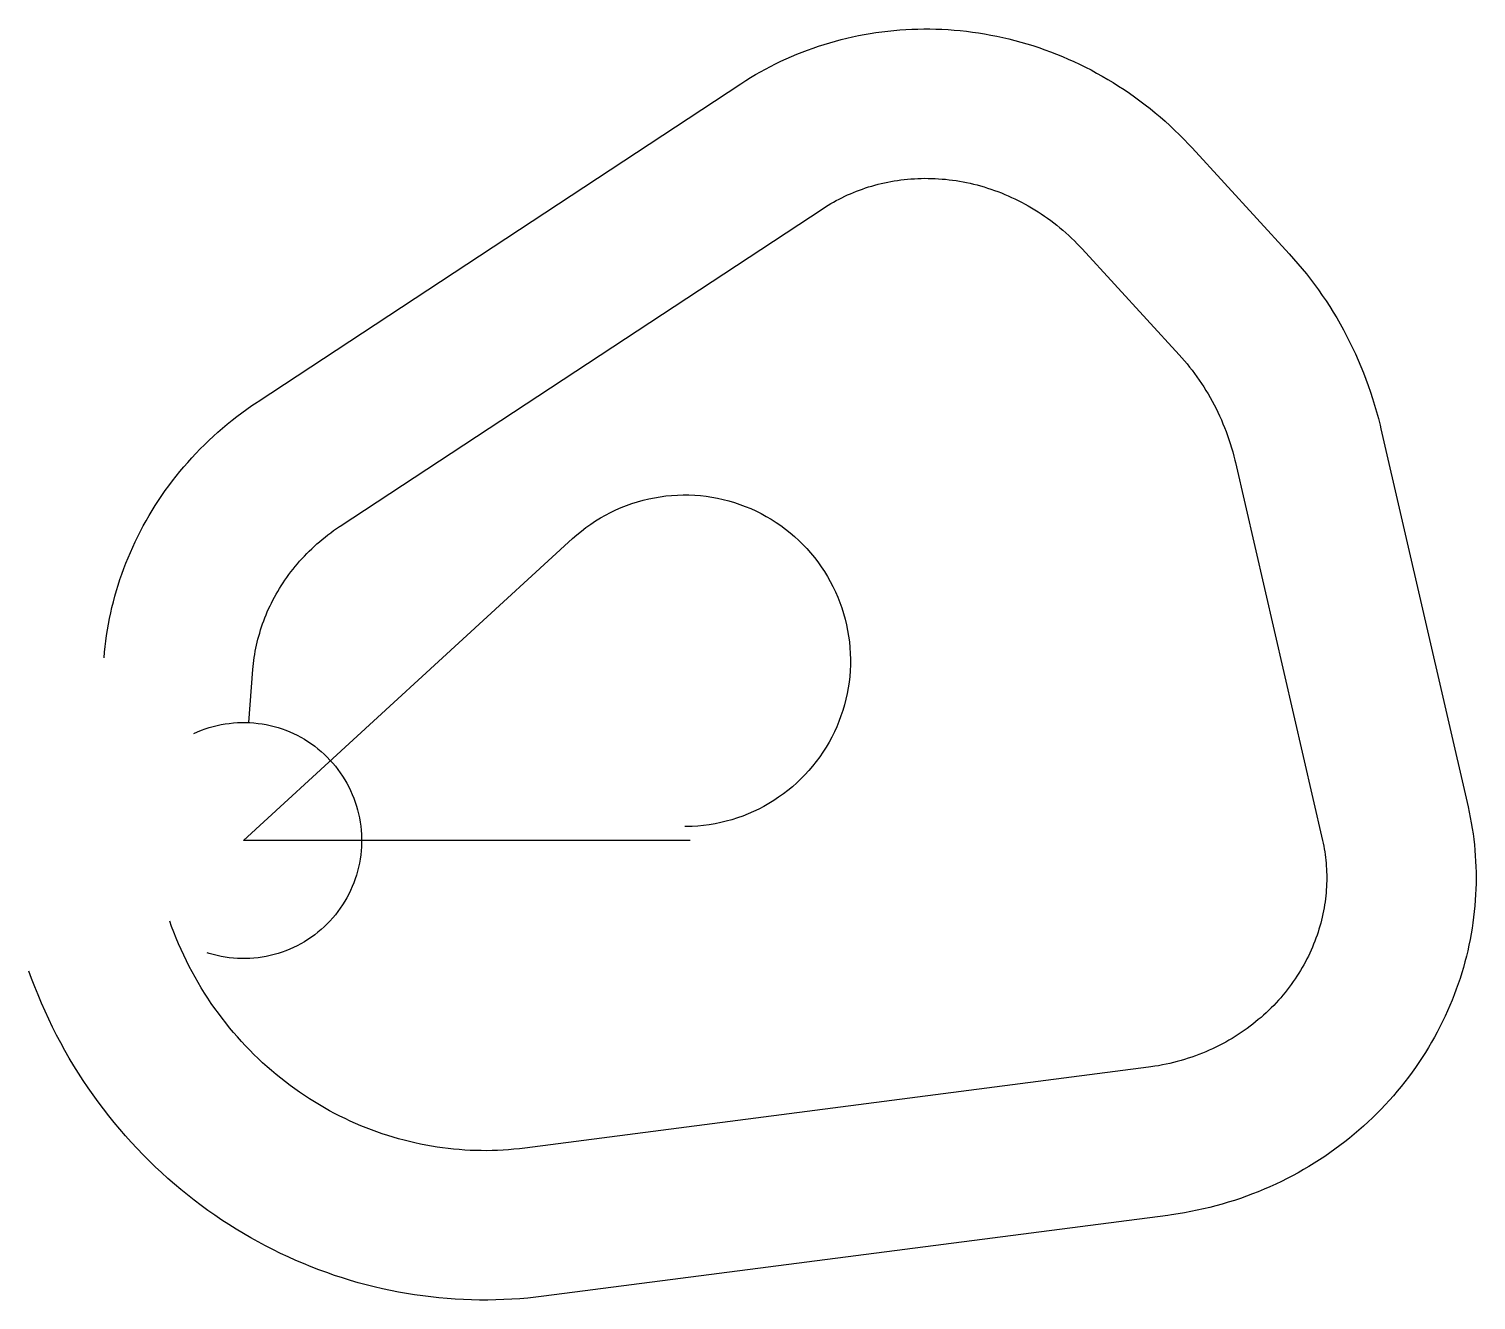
# Model space of a CAD drawing. Header units: metres. Extents: x -6614 to 37962, y -14149 to 24989.
import ezdxf

# ---------------------------------------------------------------- set-up
doc = ezdxf.new("R2010")
doc.units = ezdxf.units.M

msp = doc.modelspace()

# ---------------------------------------------------------------- linework, layer by layer
at = {"layer": 'Boundry', "color": 1}
for p, q in [((446, 13522), (15318, 23304)), ((29216, 21326), (32207, 18066)), ((2974, 9679), (17846, 19461)), ((25826, 18215), (28818, 14956)), ((35031, 12673), (37715, 1034)), ((30549, 11639), (33233, 0)), ((156, 3632), (284, 5264)), ((27874, -6980), (8657, -9470)), ((28466, -11542), (9249, -14032))]:
    msp.add_line(p, q, dxfattribs=at)
at = {"layer": 'NorminalTrack', "color": 1}
msp.add_lwpolyline([(13753, 0), (0, 0), (10133, 9299), (10133, 9299), (10266, 9417), (10404, 9530), (10545, 9639), (10690, 9742), (10838, 9841), (10990, 9934), (11145, 10022), (11303, 10104), (11464, 10181), (11628, 10252), (11793, 10318), (11961, 10377), (12131, 10431), (12303, 10479), (12476, 10521), (12651, 10556), (12827, 10586), (13003, 10609), (13181, 10626), (13359, 10637), (13537, 10642), (13715, 10641), (13893, 10633), (14071, 10619), (14248, 10599), (14424, 10573), (14599, 10541), (14773, 10502), (14946, 10458), (15117, 10407), (15286, 10351), (15453, 10289), (15618, 10220), (15780, 10147), (15939, 10067), (16096, 9982), (16250, 9892), (16400, 9796), (16547, 9696), (16690, 9590), (16830, 9479), (16966, 9363), (17097, 9243), (17224, 9118), (17347, 8989), (17465, 8855), (17579, 8718), (17687, 8577), (17791, 8432), (17889, 8283), (17983, 8131), (18070, 7976), (18153, 7818), (18230, 7657), (18301, 7494), (18366, 7328), (18426, 7160), (18480, 6990), (18527, 6819), (18569, 6645), (18605, 6471), (18634, 6295), (18658, 6118), (18675, 5941), (18686, 5763), (18691, 5585), (18689, 5407), (18682, 5229), (18668, 5051), (18648, 4874), (18622, 4697), (18589, 4522), (18551, 4348), (18506, 4176), (18456, 4005), (18399, 3836), (18337, 3669), (18269, 3504), (18195, 3342), (18116, 3182), (18031, 3025), (17941, 2872), (17845, 2721), (17744, 2575), (17638, 2431), (17527, 2292), (17412, 2156), (17291, 2025), (17166, 1897), (17037, 1775), (16904, 1656), (16766, 1543), (16625, 1434), (16480, 1331), (16332, 1232), (16180, 1139), (16025, 1051), (15867, 969), (15706, 892), (15542, 821), (15377, 755), (15209, 696), (15039, 642), (14867, 594), (14694, 552), (14519, 517), (14343, 487), (14167, 464), (13989, 447), (13811, 436), (13633, 431), (13585, 431)], dxfattribs=at)
at = {"layer": 'WindSpiral', "color": 5}
for points in [[(15318, 23304), (15465, 23399), (15614, 23492), (15765, 23582), (15918, 23669), (16072, 23754), (16229, 23837), (16387, 23917), (16547, 23994), (16708, 24069), (16871, 24141), (17036, 24210), (17202, 24277), (17369, 24341), (17538, 24401), (17708, 24460), (17880, 24515), (18053, 24567), (18227, 24616), (18402, 24663), (18579, 24706), (18756, 24747), (18935, 24784), (19114, 24819), (19295, 24850), (19476, 24878), (19658, 24903), (19841, 24925), (20024, 24944), (20209, 24959), (20393, 24972), (20579, 24981), (20764, 24987), (20951, 24989), (21137, 24989), (21324, 24985), (21511, 24978), (21699, 24968), (21886, 24954), (22074, 24937), (22261, 24917), (22449, 24893), (22636, 24866), (22824, 24836), (23011, 24803), (23197, 24766), (23384, 24725), (23570, 24682), (23756, 24635), (23941, 24585), (24125, 24531), (24309, 24475), (24493, 24414), (24675, 24351), (24857, 24284), (25038, 24214), (25218, 24141), (25397, 24064), (25574, 23985), (25751, 23901), (25927, 23815), (26101, 23726), (26274, 23633), (26446, 23537), (26616, 23438), (26785, 23336), (26953, 23231), (27119, 23122), (27283, 23011), (27445, 22896), (27606, 22779), (27765, 22658), (27922, 22535), (28077, 22408), (28231, 22279), (28382, 22147), (28531, 22012), (28678, 21874), (28823, 21733), (28966, 21589), (29106, 21443), (29216, 21326)], [(17846, 19461), (17926, 19512), (18006, 19563), (18088, 19611), (18171, 19659), (18256, 19705), (18341, 19751), (18427, 19794), (18515, 19837), (18604, 19878), (18693, 19917), (18784, 19955), (18875, 19992), (18968, 20027), (19061, 20061), (19155, 20093), (19251, 20124), (19347, 20153), (19444, 20180), (19541, 20206), (19640, 20230), (19739, 20253), (19839, 20274), (19939, 20293), (20041, 20311), (20143, 20327), (20245, 20341), (20348, 20353), (20452, 20364), (20556, 20372), (20661, 20379), (20766, 20385), (20872, 20388), (20977, 20390), (21084, 20389), (21190, 20387), (21297, 20383), (21404, 20377), (21512, 20369), (21619, 20360), (21727, 20348), (21835, 20334), (21943, 20319), (22051, 20301), (22159, 20282), (22267, 20261), (22375, 20237), (22483, 20212), (22591, 20185), (22699, 20156), (22806, 20125), (22913, 20091), (23020, 20056), (23127, 20019), (23233, 19980), (23339, 19939), (23445, 19896), (23550, 19851), (23655, 19804), (23759, 19755), (23862, 19704), (23965, 19652), (24068, 19597), (24169, 19540), (24270, 19481), (24371, 19421), (24470, 19358), (24569, 19294), (24666, 19227), (24763, 19159), (24859, 19089), (24954, 19017), (25048, 18943), (25141, 18867), (25233, 18790), (25324, 18710), (25414, 18629), (25502, 18546), (25589, 18461), (25675, 18375), (25760, 18287), (25826, 18215)], [(32207, 18066), (32343, 17915), (32477, 17761), (32608, 17605), (32737, 17446), (32863, 17285), (32986, 17122), (33107, 16955), (33225, 16787), (33341, 16616), (33453, 16443), (33563, 16268), (33670, 16090), (33774, 15911), (33875, 15729), (33972, 15545), (34067, 15360), (34159, 15172), (34247, 14983), (34333, 14791), (34415, 14598), (34494, 14403), (34570, 14206), (34642, 14008), (34711, 13808), (34776, 13607), (34838, 13405), (34897, 13200), (34952, 12995), (35004, 12788), (35031, 12673)], [(28818, 14956), (28900, 14864), (28981, 14771), (29061, 14677), (29139, 14580), (29215, 14482), (29291, 14383), (29364, 14282), (29436, 14179), (29507, 14075), (29575, 13969), (29643, 13862), (29708, 13753), (29772, 13643), (29834, 13531), (29894, 13418), (29952, 13304), (30008, 13189), (30063, 13072), (30116, 12954), (30166, 12835), (30215, 12714), (30262, 12592), (30307, 12470), (30350, 12346), (30390, 12221), (30429, 12095), (30465, 11968), (30500, 11840), (30532, 11711), (30549, 11639)], [(-4302, 5623), (-4287, 5796), (-4269, 5970), (-4248, 6143), (-4224, 6316), (-4196, 6489), (-4166, 6662), (-4132, 6835), (-4096, 7008), (-4056, 7180), (-4013, 7352), (-3968, 7523), (-3919, 7694), (-3867, 7864), (-3812, 8034), (-3753, 8203), (-3692, 8371), (-3628, 8539), (-3561, 8706), (-3490, 8872), (-3417, 9037), (-3341, 9200), (-3261, 9363), (-3179, 9525), (-3094, 9686), (-3005, 9845), (-2914, 10004), (-2820, 10160), (-2723, 10316), (-2623, 10470), (-2520, 10623), (-2414, 10774), (-2306, 10923), (-2195, 11071), (-2080, 11217), (-1964, 11362), (-1844, 11504), (-1722, 11645), (-1597, 11784), (-1469, 11921), (-1339, 12056), (-1206, 12189), (-1071, 12320), (-933, 12448), (-793, 12575), (-650, 12699), (-505, 12821), (-357, 12940), (-207, 13058), (-55, 13172), (99, 13285), (256, 13395), (415, 13502), (446, 13522)], [(284, 5264), (292, 5358), (302, 5451), (313, 5545), (326, 5638), (341, 5732), (357, 5826), (376, 5920), (396, 6014), (417, 6108), (441, 6202), (466, 6296), (493, 6389), (521, 6483), (551, 6576), (583, 6669), (617, 6762), (653, 6855), (690, 6947), (729, 7039), (770, 7131), (812, 7222), (856, 7313), (902, 7403), (950, 7493), (999, 7582), (1050, 7671), (1103, 7759), (1158, 7846), (1214, 7933), (1272, 8019), (1332, 8104), (1393, 8189), (1456, 8272), (1521, 8355), (1587, 8437), (1655, 8518), (1725, 8599), (1796, 8678), (1869, 8756), (1943, 8833), (2019, 8909), (2097, 8984), (2176, 9058), (2257, 9131), (2339, 9202), (2423, 9273), (2508, 9342), (2595, 9410), (2683, 9476), (2772, 9541), (2863, 9605), (2956, 9667), (2974, 9679)], [(-1536, 3294), (-1420, 3346), (-1303, 3393), (-1183, 3437), (-1063, 3476), (-941, 3511), (-818, 3542), (-694, 3568), (-569, 3590), (-443, 3608), (-317, 3621), (-190, 3630), (-63, 3634), (63, 3634), (190, 3630), (317, 3621), (443, 3608), (569, 3590), (694, 3568), (818, 3542), (941, 3511), (1063, 3476), (1183, 3437), (1303, 3393), (1420, 3346), (1536, 3294), (1650, 3239), (1762, 3179), (1872, 3116), (1980, 3048), (2085, 2977), (2188, 2903), (2287, 2825), (2385, 2743), (2479, 2658), (2570, 2570), (2658, 2479), (2743, 2385), (2825, 2287), (2903, 2188), (2977, 2085), (3048, 1980), (3116, 1872), (3179, 1762), (3239, 1650), (3294, 1536), (3346, 1420), (3393, 1303), (3437, 1183), (3476, 1063), (3511, 941), (3542, 818), (3568, 694), (3590, 569), (3608, 443), (3621, 317), (3630, 190), (3634, 63), (3634, -63), (3630, -190), (3621, -317), (3608, -443), (3590, -569), (3568, -694), (3542, -818), (3511, -941), (3476, -1063), (3437, -1183), (3393, -1303), (3346, -1420), (3294, -1536), (3239, -1650), (3179, -1762), (3116, -1872), (3048, -1980), (2977, -2085), (2903, -2188), (2825, -2287), (2743, -2385), (2658, -2479), (2570, -2570), (2479, -2658), (2385, -2743), (2287, -2825), (2188, -2903), (2085, -2977), (1980, -3048), (1872, -3116), (1762, -3179), (1650, -3239), (1536, -3294), (1420, -3346), (1303, -3393), (1183, -3437), (1063, -3476), (941, -3511), (818, -3542), (694, -3568), (569, -3590), (443, -3608), (317, -3621), (190, -3630), (63, -3634), (-63, -3634), (-190, -3630), (-317, -3621), (-443, -3608), (-569, -3590), (-694, -3568), (-818, -3542), (-941, -3511), (-1063, -3476), (-1123, -3457)], [(37715, 1034), (37751, 870), (37785, 706), (37815, 541), (37843, 375), (37868, 208), (37890, 40), (37909, -128), (37925, -297), (37938, -467), (37949, -637), (37956, -807), (37961, -978), (37962, -1150), (37961, -1322), (37956, -1494), (37948, -1666), (37938, -1839), (37924, -2012), (37907, -2184), (37888, -2357), (37865, -2530), (37839, -2703), (37810, -2875), (37778, -3048), (37743, -3220), (37705, -3392), (37664, -3563), (37619, -3734), (37572, -3905), (37522, -4075), (37468, -4244), (37412, -4413), (37352, -4582), (37289, -4749), (37224, -4916), (37155, -5082), (37083, -5246), (37008, -5410), (36930, -5573), (36850, -5735), (36766, -5896), (36679, -6056), (36590, -6214), (36497, -6371), (36402, -6527), (36303, -6681), (36202, -6834), (36098, -6985), (35991, -7135), (35881, -7283), (35769, -7430), (35653, -7575), (35535, -7718), (35415, -7859), (35291, -7999), (35165, -8136), (35036, -8272), (34905, -8405), (34771, -8536), (34635, -8666), (34496, -8793), (34355, -8918), (34211, -9041), (34065, -9161), (33917, -9279), (33766, -9395), (33613, -9508), (33458, -9618), (33300, -9727), (33140, -9832), (32979, -9935), (32815, -10036), (32649, -10133), (32481, -10228), (32311, -10320), (32140, -10410), (31966, -10496), (31791, -10580), (31614, -10660), (31435, -10738), (31255, -10813), (31073, -10884), (30889, -10953), (30704, -11018), (30517, -11081), (30330, -11140), (30140, -11196), (29950, -11249), (29758, -11298), (29565, -11344), (29371, -11387), (29176, -11427), (28980, -11463), (28783, -11496), (28585, -11526), (28466, -11542)], [(33233, 0), (33251, -85), (33269, -171), (33285, -257), (33299, -344), (33312, -431), (33324, -519), (33334, -608), (33343, -697), (33350, -786), (33355, -876), (33359, -967), (33361, -1057), (33362, -1149), (33361, -1240), (33359, -1332), (33355, -1424), (33349, -1517), (33342, -1609), (33333, -1702), (33322, -1795), (33310, -1888), (33296, -1982), (33280, -2075), (33263, -2169), (33244, -2262), (33223, -2356), (33201, -2449), (33176, -2542), (33151, -2636), (33123, -2729), (33094, -2822), (33063, -2915), (33030, -3007), (32995, -3099), (32959, -3191), (32921, -3283), (32881, -3374), (32840, -3465), (32797, -3556), (32752, -3646), (32705, -3735), (32657, -3824), (32606, -3913), (32555, -4001), (32501, -4088), (32446, -4175), (32389, -4261), (32330, -4346), (32270, -4430), (32208, -4514), (32145, -4597), (32079, -4679), (32012, -4760), (31944, -4840), (31874, -4920), (31802, -4998), (31728, -5075), (31653, -5151), (31577, -5227), (31499, -5301), (31419, -5374), (31338, -5445), (31255, -5516), (31171, -5585), (31086, -5653), (30999, -5720), (30910, -5786), (30820, -5850), (30729, -5912), (30636, -5974), (30542, -6034), (30447, -6092), (30350, -6149), (30252, -6204), (30153, -6258), (30052, -6310), (29951, -6361), (29848, -6410), (29744, -6457), (29639, -6503), (29533, -6547), (29425, -6589), (29317, -6630), (29208, -6668), (29097, -6705), (28986, -6740), (28874, -6774), (28760, -6805), (28646, -6834), (28532, -6862), (28416, -6888), (28300, -6911), (28182, -6933), (28064, -6953), (27946, -6970), (27874, -6980)], [(8657, -9470), (8492, -9490), (8326, -9507), (8159, -9522), (7991, -9533), (7824, -9541), (7655, -9547), (7486, -9550), (7317, -9549), (7148, -9546), (6978, -9540), (6808, -9530), (6638, -9518), (6467, -9503), (6297, -9485), (6127, -9463), (5957, -9439), (5786, -9412), (5616, -9381), (5447, -9348), (5277, -9312), (5108, -9272), (4939, -9230), (4771, -9184), (4603, -9136), (4436, -9084), (4269, -9030), (4103, -8972), (3937, -8912), (3773, -8848), (3609, -8781), (3446, -8712), (3284, -8639), (3122, -8564), (2962, -8485), (2803, -8404), (2646, -8319), (2489, -8232), (2334, -8142), (2179, -8049), (2027, -7953), (1875, -7854), (1725, -7753), (1577, -7648), (1430, -7541), (1285, -7431), (1141, -7319), (1000, -7204), (859, -7085), (721, -6965), (585, -6842), (450, -6716), (318, -6587), (187, -6456), (59, -6323), (-67, -6187), (-191, -6048), (-313, -5907), (-433, -5764), (-551, -5618), (-666, -5471), (-778, -5320), (-888, -5168), (-996, -5014), (-1101, -4857), (-1204, -4698), (-1304, -4537), (-1402, -4374), (-1496, -4209), (-1588, -4043), (-1678, -3874), (-1764, -3703), (-1848, -3531), (-1928, -3357), (-2006, -3181), (-2081, -3004), (-2153, -2825), (-2222, -2644), (-2279, -2488)], [(9249, -14032), (9003, -14062), (8757, -14087), (8510, -14108), (8263, -14125), (8015, -14137), (7766, -14146), (7517, -14149), (7268, -14149), (7018, -14144), (6768, -14135), (6518, -14121), (6268, -14103), (6017, -14081), (5767, -14054), (5517, -14023), (5267, -13987), (5018, -13947), (4769, -13903), (4520, -13854), (4272, -13801), (4025, -13743), (3778, -13681), (3532, -13615), (3287, -13544), (3043, -13469), (2800, -13389), (2558, -13305), (2317, -13217), (2078, -13124), (1840, -13028), (1603, -12927), (1368, -12821), (1134, -12712), (902, -12598), (671, -12480), (442, -12358), (216, -12231), (-9, -12101), (-232, -11966), (-453, -11828), (-671, -11685), (-888, -11539), (-1102, -11388), (-1314, -11234), (-1523, -11075), (-1729, -10913), (-1934, -10747), (-2135, -10577), (-2334, -10404), (-2530, -10227), (-2723, -10046), (-2913, -9862), (-3100, -9674), (-3284, -9482), (-3465, -9287), (-3643, -9089), (-3817, -8888), (-3989, -8683), (-4156, -8475), (-4321, -8264), (-4482, -8049), (-4639, -7832), (-4792, -7611), (-4942, -7388), (-5089, -7162), (-5231, -6933), (-5370, -6701), (-5505, -6466), (-5635, -6229), (-5762, -5990), (-5885, -5748), (-6004, -5503), (-6118, -5256), (-6228, -5007), (-6335, -4755), (-6436, -4502), (-6534, -4246), (-6614, -4025)]]:
    msp.add_lwpolyline(points, dxfattribs=at)

doc.saveas('drawing.dxf')
